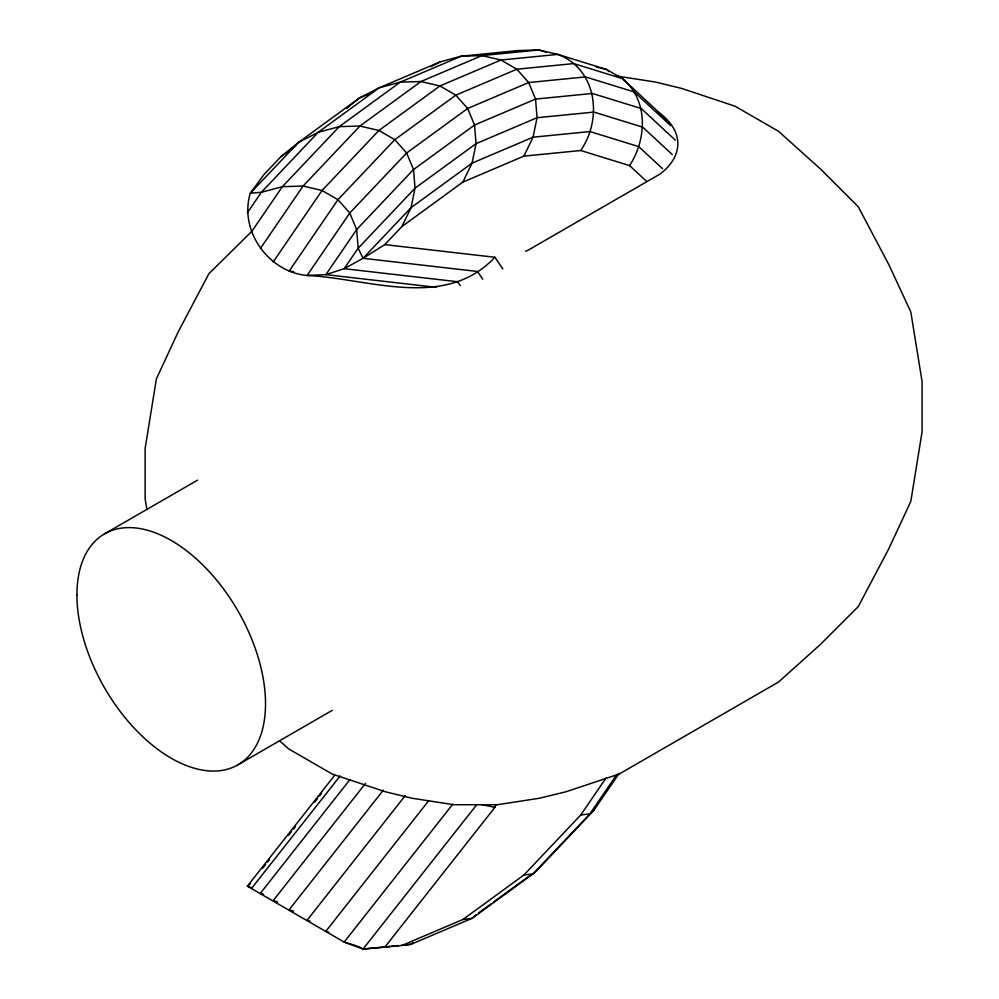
<?xml version="1.0" encoding="UTF-8"?>
<svg xmlns="http://www.w3.org/2000/svg" width="999" height="999" viewBox="0 0 999 999"><rect width="100%" height="100%" fill="white"/><g stroke="black" fill="none" stroke-linecap="round" stroke-linejoin="round"><path stroke-width="1.5" d="M502.822 268.868L494.917 257.28C444.83 310.477 368.893 278.484 307.093 275.474C268.581 272.128 238.798 230.569 250.312 193.219L263.798 174.75L280.856 156.743L298.314 142.545L359.328 98.039L379.233 87.775L440.247 61.826L461.263 56.194L518.119 50.562L538.811 49.95L557.767 54.396L606.593 69.468L622.527 78.659L659.989 113.411L667.869 122.29M334.765 775.199L247.365 886.175L344.168 942.069L363.049 949.05L384.79 947.177L494.917 807.342L496.016 804.445M670.666 125.674L634.34 91.983L585.514 76.911L528.658 82.542L467.644 108.491L406.63 152.997L349.775 213.024L307.093 275.474L325.861 274.638L344.168 268.694L363.049 258.304L384.79 244.605L401.848 226.598L411.051 207.642L415.035 188.174L413.524 169.543L406.63 152.997L394.805 139.673L378.883 130.482L359.927 126.036L339.235 126.648L318.219 132.28L298.314 142.545L250.312 193.219L261.363 192.308L282.38 186.676L303.072 186.051L322.028 190.497L337.949 199.7L349.775 213.024L356.668 229.558L358.179 248.202L363.049 258.304L477.46 271.466L482.742 279.196M401.848 226.598L462.862 182.093L472.065 163.137L476.048 143.681L474.537 125.037L467.644 108.491L455.831 95.167L439.897 85.976L420.941 81.531L400.249 82.155L379.233 87.775L318.219 132.28L261.363 192.308L247.365 212.799M462.862 182.093L523.876 156.144L533.079 137.188L537.062 117.72L535.551 99.088L528.658 82.542L516.845 69.218L500.911 60.027L481.955 55.582L461.263 56.194L400.249 82.155L339.235 126.648L282.38 186.676L251.573 231.743M523.876 156.144L580.731 150.512C602.647 118.869 597.115 69.043 557.767 54.396L500.911 60.027L439.897 85.976L378.883 130.482L322.028 190.497L273.202 261.95M646.877 181.631L629.557 165.584C646.927 139.286 648.451 100.075 622.527 78.659L573.701 63.586L516.845 69.218L455.831 95.167L394.805 139.673L337.949 199.7L289.123 271.141L293.743 271.678M260.389 248.514L303.072 186.051L359.927 126.036L420.941 81.531L481.955 55.582L538.811 49.95L546.216 52.235M384.79 947.177L401.848 945.491L462.862 919.53L523.876 875.037L580.731 815.009L606.018 778.009M616.97 774.275L589.934 813.823L533.079 873.838L472.065 918.343L411.051 944.292L401.848 945.491M523.876 875.037L533.079 873.838L537.062 870.316L593.918 810.289L619.205 773.288M262.737 868.181L265.622 864.522M267.545 862.075L269.468 859.627M288.711 835.201L291.596 831.53M293.519 829.083L295.442 826.648M314.685 802.209L317.582 798.551M319.505 796.103L321.428 793.656M251.573 888.373L340.122 775.948M349.9 779.632L260.389 893.281L263.336 894.192M365.572 783.303L273.202 900.586L277.635 901.96M383.416 790.059L289.123 909.777L293.569 911.15M405.257 795.591L307.093 920.241L310.04 921.153M428.846 800.511L325.861 931.255L328.796 932.167M452.747 804.22L344.168 942.069L356.78 945.966M358.179 946.39L363.049 949.05L476.498 804.994M363.049 258.304L411.051 207.642L472.065 163.137L533.079 137.188L589.934 131.556L638.761 146.628L662.599 168.731M252.297 230.869L208.928 273.664L178.159 331.955L156.393 378.846L145.13 448.439L145.13 498.688L146.853 509.278M413.037 942.532L411.051 944.292L401.76 945.216M476.048 914.809L472.065 918.343L462.862 919.53M593.918 810.289L589.934 813.823L580.731 815.009M346.528 108.454L359.328 98.039L369.255 93.819M250.312 883.965L247.365 886.175L250.162 887.05M280.856 156.743L295.804 145.842M478.533 912.999L490.996 903.92M493.481 902.097L530.831 874.849M534.577 872.127L537.062 870.316M104.545 533.841L197.502 480.182M237.899 764.834L332.205 710.389M430.956 66.621L440.247 61.826M515.122 51.374L518.119 50.562L521.078 51.473M363.049 949.05L398.663 945.529M384.79 244.605L494.917 257.28M436.538 287.362L325.861 274.638L356.668 229.558L413.524 169.543L474.537 125.037L535.551 99.088L592.407 93.456L641.233 108.529L675.299 140.122M616.296 75.974L655.319 82.018L681.743 88.449L735.039 106.206L778.558 131.331L820.591 169.093L858.278 206.781L889.048 265.072L910.813 311.95L922.077 381.556L922.077 431.805L910.813 501.398L889.048 548.276L858.278 606.58L820.591 644.268L778.558 682.017L619.193 774.025L565.896 791.795L539.472 798.226L497.44 804.732L453.921 804.732L411.888 798.226L385.464 791.795L332.168 774.025L288.649 748.9L279.558 740.746M481.83 804.67L494.917 807.342M596.391 67.07L606.593 69.468L608.866 71.566M580.731 150.512L629.557 165.584M657.33 111.876L659.989 113.411A86.289 49.813 0 0 1 659.989 174.063L528.209 250.15A86.289 49.813 0 0 1 525.624 251.248M672.265 154.545L642.744 127.16L593.918 112.088L537.062 117.72L476.048 143.681L415.035 188.174L358.179 248.202L344.168 268.694L457.554 281.73L460.189 285.602M76.923 594.892A133.354 76.998 60 0 0 218.369 770.853A133.354 76.998 60 0 0 218.369 582.255A133.354 76.998 60 0 0 76.923 594.892"/></g></svg>
